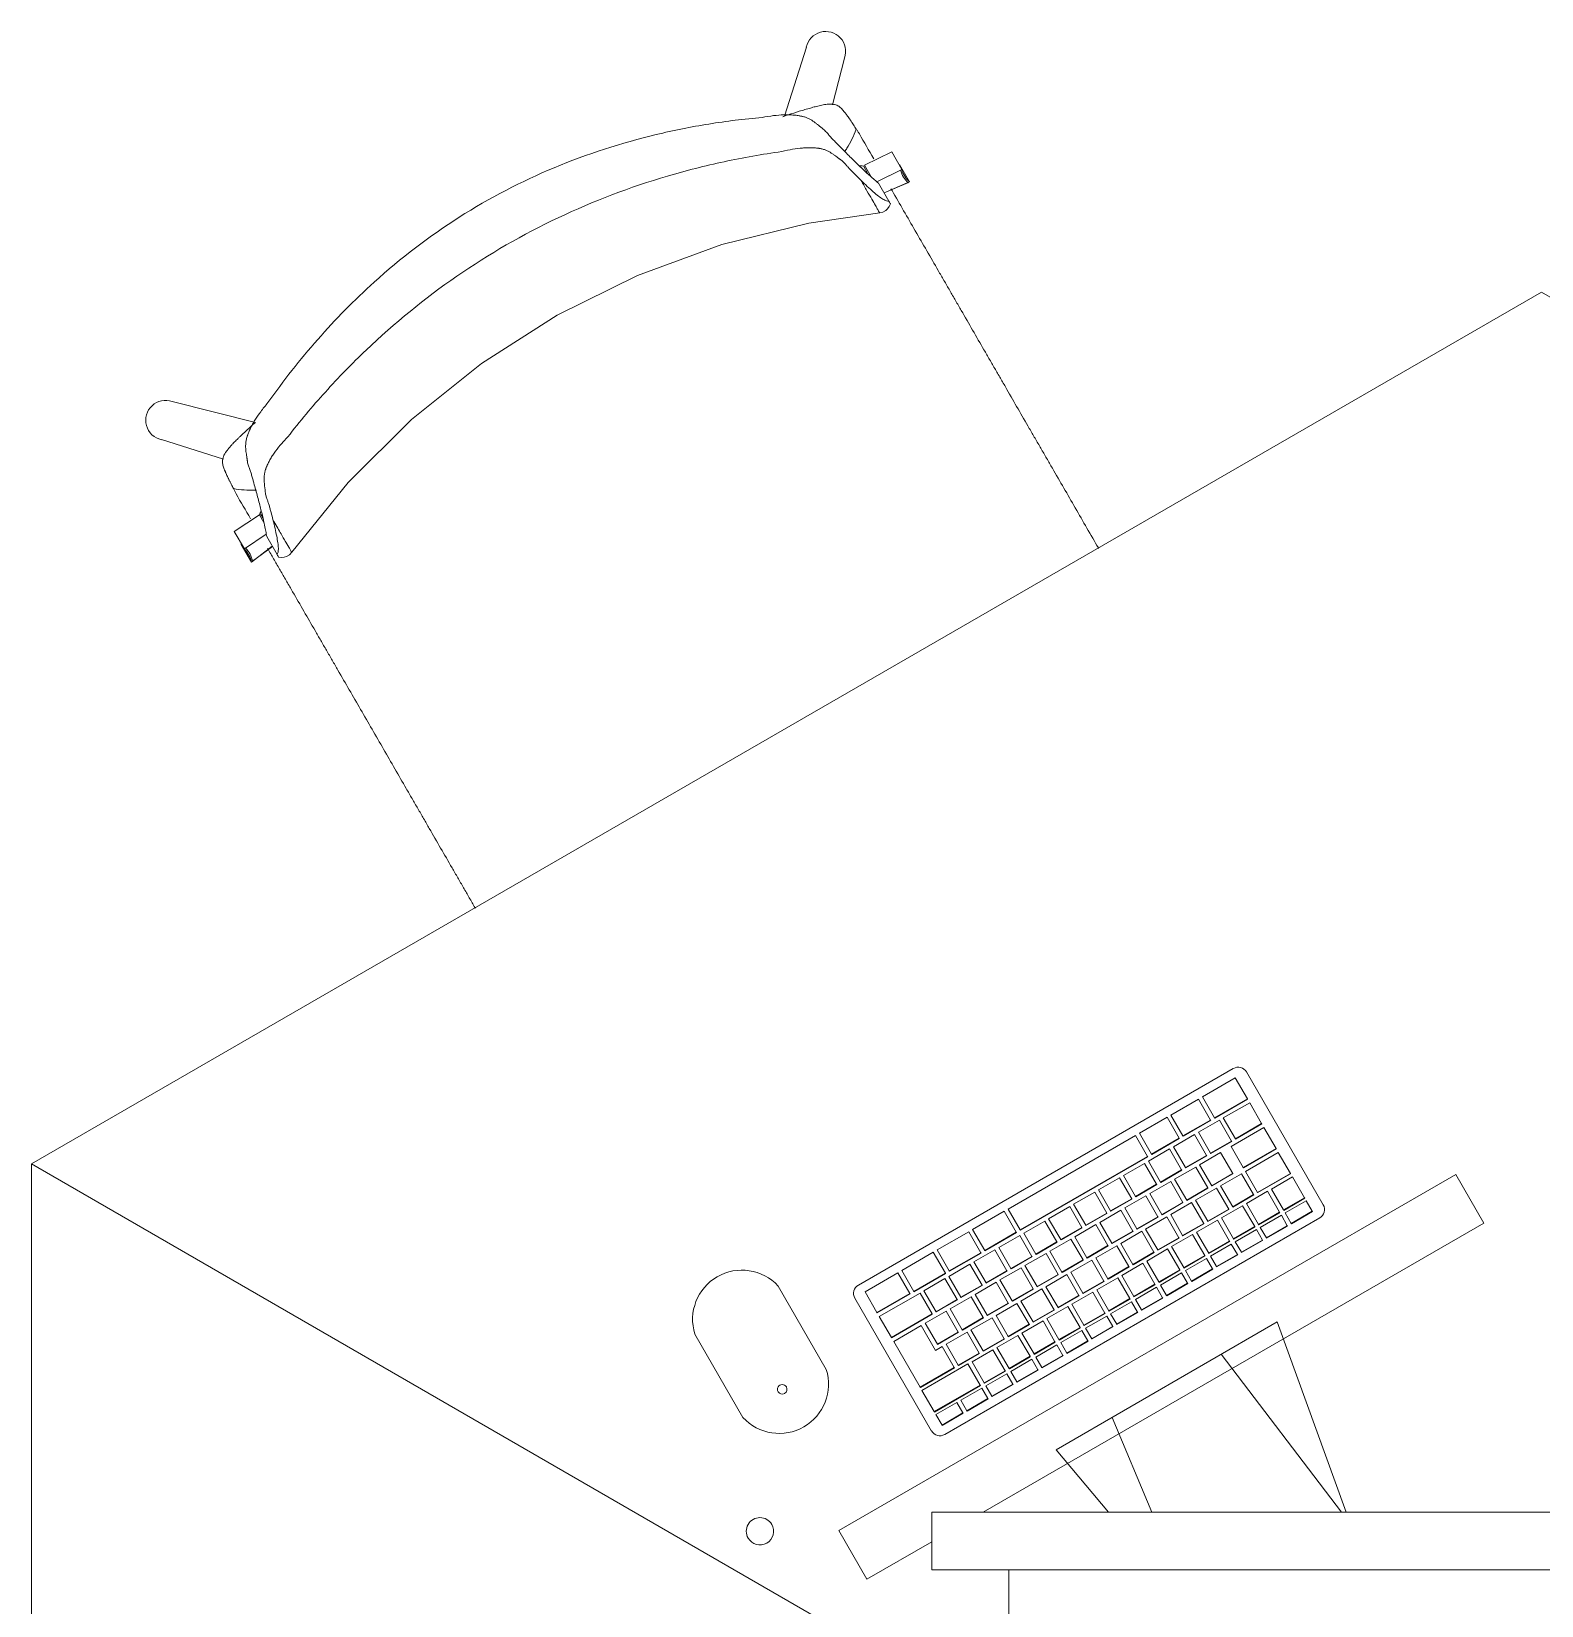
# Model space of a CAD drawing. Header units: millimetres. Extents: x 79795 to 317870, y -36033 to 97293.
# Drawn here: x 204002 to 204998, y 23077 to 24115 of the extents above; entities that cross this region are included whole.
import ezdxf

# ---------------------------------------------------------------- set-up
doc = ezdxf.new("R2010")
doc.units = ezdxf.units.MM
doc.header["$MEASUREMENT"] = 0
for name, color, linetype, lineweight in [('A-GENM', 8, 'CONTINUOUS', 9), ('E-ELEC-EQPM', 8, 'CONTINUOUS', 9), ('I-FURN', 8, 'CONTINUOUS', 9)]:
    doc.layers.add(name, color=color, linetype=linetype, lineweight=lineweight)

msp = doc.modelspace()

# ---------------------------------------------------------------- linework, layer by layer
at = {"layer": 'A-GENM'}
for p, q in [((204794.6, 23431), (204547.4, 23288.2)), ((204795.9, 23424.8), (204774.2, 23412.3)), ((204803.9, 23411), (204795.9, 23424.8)), ((204853.9, 23341), (204803.3, 23428.7)), ((204771.6, 23410.8), (204753.5, 23400.3)), ((204779.6, 23397), (204771.6, 23410.8)), ((204774.2, 23412.3), (204782.2, 23398.5)), ((204782.2, 23398.5), (204803.9, 23411)), ((204804, 23410.8), (204782.4, 23398.3)), ((204804, 23410.8), (204803.9, 23411)), ((204750.9, 23398.8), (204732.7, 23388.3)), ((204758.8, 23385), (204750.9, 23398.8)), ((204753.5, 23400.3), (204761.4, 23386.5)), ((204782.4, 23398.3), (204782.2, 23398.5)), ((204805.4, 23408.4), (204788, 23398.4)), ((204788, 23398.4), (204796, 23384.6)), ((204813.3, 23394.6), (204805.4, 23408.4)), ((204732.7, 23388.3), (204740.6, 23374.5)), ((204761.4, 23386.5), (204779.6, 23397)), ((204779.8, 23396.8), (204761.6, 23386.3)), ((204785.4, 23396.9), (204771.6, 23388.9)), ((204771.6, 23388.9), (204779.6, 23375.1)), ((204779.8, 23396.8), (204779.6, 23397)), ((204793.4, 23383.1), (204785.4, 23396.9)), ((204814.8, 23392), (204793.2, 23379.5)), ((204796, 23384.6), (204813.3, 23394.6)), ((204813.5, 23394.4), (204796.1, 23384.4)), ((204813.5, 23394.4), (204813.3, 23394.6)), ((204822.8, 23378.2), (204814.8, 23392)), ((204730.1, 23386.8), (204646.1, 23338.3)), ((204738, 23373), (204730.1, 23386.8)), ((204752.5, 23377.9), (204738.7, 23369.9)), ((204740.6, 23374.5), (204758.8, 23385)), ((204759, 23384.8), (204740.8, 23374.3)), ((204760.5, 23364.1), (204752.5, 23377.9)), ((204769, 23387.4), (204755.1, 23379.4)), ((204755.1, 23379.4), (204763.1, 23365.6)), ((204759, 23384.8), (204758.8, 23385)), ((204761.6, 23386.3), (204761.4, 23386.5)), ((204777, 23373.6), (204769, 23387.4)), ((204779.6, 23375.1), (204793.4, 23383.1)), ((204793.6, 23382.9), (204779.7, 23374.9)), ((204793.2, 23379.5), (204801.1, 23365.7)), ((204793.6, 23382.9), (204793.4, 23383.1)), ((204796.1, 23384.4), (204796, 23384.6)), ((204801.1, 23365.7), (204822.8, 23378.2)), ((204822.9, 23378), (204801.3, 23365.5)), ((204822.9, 23378), (204822.8, 23378.2)), ((204654, 23324.5), (204738, 23373)), ((204738.2, 23372.8), (204654.2, 23324.3)), ((204736.1, 23368.4), (204722.2, 23360.4)), ((204744, 23354.6), (204736.1, 23368.4)), ((204738.2, 23372.8), (204738, 23373)), ((204738.7, 23369.9), (204746.6, 23356.1)), ((204740.8, 23374.3), (204740.6, 23374.5)), ((204763.1, 23365.6), (204777, 23373.6)), ((204777.1, 23373.4), (204763.2, 23365.4)), ((204786.2, 23375.5), (204772.4, 23367.5)), ((204772.4, 23367.5), (204780.4, 23353.7)), ((204777.1, 23373.4), (204777, 23373.6)), ((204779.7, 23374.9), (204779.6, 23375.1)), ((204794.2, 23361.7), (204786.2, 23375.5)), ((204824.3, 23375.6), (204802.6, 23363.1)), ((204832.3, 23361.8), (204824.3, 23375.6)), ((204719.6, 23358.9), (204705.8, 23350.9)), ((204727.6, 23345.1), (204719.6, 23358.9)), ((204722.2, 23360.4), (204730.2, 23346.6)), ((204746.6, 23356.1), (204760.5, 23364.1)), ((204760.6, 23363.9), (204746.8, 23355.9)), ((204769.8, 23366), (204755.9, 23358)), ((204755.9, 23358), (204763.9, 23344.2)), ((204760.6, 23363.9), (204760.5, 23364.1)), ((204763.2, 23365.4), (204763.1, 23365.6)), ((204777.8, 23352.2), (204769.8, 23366)), ((204780.4, 23353.7), (204794.2, 23361.7)), ((204794.4, 23361.5), (204780.5, 23353.5)), ((204800, 23361.6), (204786.2, 23353.6)), ((204794.4, 23361.5), (204794.2, 23361.7)), ((204808, 23347.8), (204800, 23361.6)), ((204801.3, 23365.5), (204801.1, 23365.7)), ((204802.6, 23363.1), (204810.6, 23349.3)), ((204810.6, 23349.3), (204832.3, 23361.8)), ((204832.4, 23361.6), (204810.7, 23349.1)), ((204833.6, 23359.5), (204819.7, 23351.5)), ((204832.4, 23361.6), (204832.3, 23361.8)), ((204841.6, 23345.7), (204833.6, 23359.5)), ((204703.2, 23349.4), (204689.3, 23341.4)), ((204711.1, 23335.6), (204703.2, 23349.4)), ((204705.8, 23350.9), (204713.7, 23337.1)), ((204736.9, 23347), (204723, 23339)), ((204730.2, 23346.6), (204744, 23354.6)), ((204730.3, 23346.4), (204730.2, 23346.6)), ((204744.2, 23354.4), (204730.3, 23346.4)), ((204744.9, 23333.2), (204736.9, 23347)), ((204753.3, 23356.5), (204739.5, 23348.5)), ((204739.5, 23348.5), (204747.4, 23334.7)), ((204744.2, 23354.4), (204744, 23354.6)), ((204746.8, 23355.9), (204746.6, 23356.1)), ((204761.3, 23342.7), (204753.3, 23356.5)), ((204763.9, 23344.2), (204777.8, 23352.2)), ((204777.9, 23352), (204764, 23344)), ((204783.6, 23352.1), (204769.7, 23344.1)), ((204777.9, 23352), (204777.8, 23352.2)), ((204780.5, 23353.5), (204780.4, 23353.7)), ((204791.6, 23338.3), (204783.6, 23352.1)), ((204786.2, 23353.6), (204794.2, 23339.8)), ((204794.2, 23339.8), (204808, 23347.8)), ((204808.1, 23347.6), (204794.3, 23339.6)), ((204817.1, 23350), (204803.3, 23342)), ((204808.1, 23347.6), (204808, 23347.8)), ((204810.7, 23349.1), (204810.6, 23349.3)), ((204825.1, 23336.2), (204817.1, 23350)), ((204819.7, 23351.5), (204827.7, 23337.7)), ((204643.5, 23336.8), (204622.7, 23324.8)), ((204651.4, 23323), (204643.5, 23336.8)), ((204646.1, 23338.3), (204654, 23324.5)), ((204686.7, 23339.9), (204672.8, 23331.9)), ((204694.7, 23326.1), (204686.7, 23339.9)), ((204689.3, 23341.4), (204697.3, 23327.6)), ((204720.4, 23337.5), (204706.6, 23329.5)), ((204713.7, 23337.1), (204727.6, 23345.1)), ((204713.9, 23336.9), (204713.7, 23337.1)), ((204727.7, 23344.9), (204713.9, 23336.9)), ((204728.4, 23323.7), (204720.4, 23337.5)), ((204723, 23339), (204731, 23325.2)), ((204727.7, 23344.9), (204727.6, 23345.1)), ((204747.4, 23334.7), (204761.3, 23342.7)), ((204761.4, 23342.5), (204747.6, 23334.5)), ((204767.1, 23342.6), (204753.3, 23334.6)), ((204761.4, 23342.5), (204761.3, 23342.7)), ((204764, 23344), (204763.9, 23344.2)), ((204775.1, 23328.8), (204767.1, 23342.6)), ((204769.7, 23344.1), (204777.7, 23330.3)), ((204777.7, 23330.3), (204791.6, 23338.3)), ((204791.7, 23338.1), (204777.8, 23330.1)), ((204800.7, 23340.5), (204786.8, 23332.5)), ((204791.7, 23338.1), (204791.6, 23338.3)), ((204794.3, 23339.6), (204794.2, 23339.8)), ((204808.7, 23326.7), (204800.7, 23340.5)), ((204803.3, 23342), (204811.3, 23328.2)), ((204811.3, 23328.2), (204825.1, 23336.2)), ((204825.3, 23335.9), (204811.4, 23327.9)), ((204825.3, 23335.9), (204825.1, 23336.2)), ((204827.7, 23337.7), (204841.6, 23345.7)), ((204827.9, 23337.4), (204827.7, 23337.7)), ((204841.7, 23345.4), (204827.9, 23337.4)), ((204842.7, 23343.7), (204828.9, 23335.7)), ((204832.8, 23328.8), (204846.7, 23336.8)), ((204846.8, 23336.6), (204833, 23328.6)), ((204841.7, 23345.4), (204841.6, 23345.7)), ((204846.7, 23336.8), (204842.7, 23343.7)), ((204846.8, 23336.6), (204846.7, 23336.8)), ((204604.3, 23189.6), (204851.6, 23332.4)), ((204670.2, 23330.4), (204656.4, 23322.4)), ((204678.2, 23316.6), (204670.2, 23330.4)), ((204672.8, 23331.9), (204680.8, 23318.1)), ((204680.8, 23318.1), (204694.7, 23326.1)), ((204694.8, 23325.9), (204681, 23317.9)), ((204704, 23328), (204690.1, 23320)), ((204694.8, 23325.9), (204694.7, 23326.1)), ((204697.3, 23327.6), (204711.1, 23335.6)), ((204697.4, 23327.4), (204697.3, 23327.6)), ((204711.3, 23335.4), (204697.4, 23327.4)), ((204711.9, 23314.2), (204704, 23328)), ((204706.6, 23329.5), (204714.5, 23315.7)), ((204711.3, 23335.4), (204711.1, 23335.6)), ((204731, 23325.2), (204744.9, 23333.2)), ((204745, 23333), (204731.1, 23325)), ((204750.7, 23333.1), (204736.8, 23325.1)), ((204745, 23333), (204744.9, 23333.2)), ((204747.6, 23334.5), (204747.4, 23334.7)), ((204758.6, 23319.3), (204750.7, 23333.1)), ((204753.3, 23334.6), (204761.2, 23320.8)), ((204761.2, 23320.8), (204775.1, 23328.8)), ((204775.2, 23328.6), (204761.4, 23320.6)), ((204784.2, 23331), (204770.4, 23323)), ((204775.2, 23328.6), (204775.1, 23328.8)), ((204777.8, 23330.1), (204777.7, 23330.3)), ((204792.2, 23317.2), (204784.2, 23331)), ((204786.8, 23332.5), (204794.8, 23318.7)), ((204794.8, 23318.7), (204808.7, 23326.7)), ((204808.8, 23326.4), (204795, 23318.4)), ((204808.8, 23326.4), (204808.7, 23326.7)), ((204811.4, 23327.9), (204811.3, 23328.2)), ((204826.3, 23334.2), (204812.4, 23326.2)), ((204812.4, 23326.2), (204816.4, 23319.3)), ((204816.4, 23319.3), (204830.2, 23327.3)), ((204830.4, 23327.1), (204816.5, 23319.1)), ((204830.2, 23327.3), (204826.3, 23334.2)), ((204828.9, 23335.7), (204832.8, 23328.8)), ((204830.4, 23327.1), (204830.2, 23327.3)), ((204833, 23328.6), (204832.8, 23328.8)), ((204620.1, 23323.3), (204599.3, 23311.3)), ((204628.1, 23309.5), (204620.1, 23323.3)), ((204622.7, 23324.8), (204630.7, 23311)), ((204630.7, 23311), (204651.4, 23323)), ((204651.6, 23322.8), (204630.8, 23310.8)), ((204653.8, 23320.9), (204639.9, 23312.9)), ((204651.6, 23322.8), (204651.4, 23323)), ((204661.8, 23307.1), (204653.8, 23320.9)), ((204654.2, 23324.3), (204654, 23324.5)), ((204656.4, 23322.4), (204664.4, 23308.6)), ((204664.4, 23308.6), (204678.2, 23316.6)), ((204678.4, 23316.4), (204664.5, 23308.4)), ((204687.5, 23318.5), (204673.7, 23310.5)), ((204678.4, 23316.4), (204678.2, 23316.6)), ((204681, 23317.9), (204680.8, 23318.1)), ((204695.5, 23304.7), (204687.5, 23318.5)), ((204690.1, 23320), (204698.1, 23306.2)), ((204714.5, 23315.7), (204728.4, 23323.7)), ((204714.7, 23315.5), (204714.5, 23315.7)), ((204728.5, 23323.5), (204714.7, 23315.5)), ((204734.2, 23323.6), (204720.4, 23315.6)), ((204720.4, 23315.6), (204728.3, 23301.8)), ((204728.5, 23323.5), (204728.4, 23323.7)), ((204731.1, 23325), (204731, 23325.2)), ((204742.2, 23309.8), (204734.2, 23323.6)), ((204736.8, 23325.1), (204744.8, 23311.3)), ((204744.8, 23311.3), (204758.6, 23319.3)), ((204758.8, 23319.1), (204744.9, 23311.1)), ((204767.8, 23321.5), (204753.9, 23313.5)), ((204758.8, 23319.1), (204758.6, 23319.3)), ((204761.4, 23320.6), (204761.2, 23320.8)), ((204775.8, 23307.7), (204767.8, 23321.5)), ((204770.4, 23323), (204778.4, 23309.2)), ((204778.4, 23309.2), (204792.2, 23317.2)), ((204792.4, 23316.9), (204778.5, 23308.9)), ((204793.3, 23315.2), (204779.5, 23307.2)), ((204792.4, 23316.9), (204792.2, 23317.2)), ((204797.3, 23308.3), (204793.3, 23315.2)), ((204795, 23318.4), (204794.8, 23318.7)), ((204809.8, 23324.7), (204795.9, 23316.7)), ((204795.9, 23316.7), (204799.9, 23309.8)), ((204799.9, 23309.8), (204813.8, 23317.8)), ((204813.9, 23317.6), (204800.1, 23309.6)), ((204813.8, 23317.8), (204809.8, 23324.7)), ((204813.9, 23317.6), (204813.8, 23317.8)), ((204816.5, 23319.1), (204816.4, 23319.3)), ((204596.7, 23309.8), (204575.9, 23297.8)), ((204604.7, 23296), (204596.7, 23309.8)), ((204599.3, 23311.3), (204607.3, 23297.5)), ((204607.3, 23297.5), (204628.1, 23309.5)), ((204628.2, 23309.3), (204607.4, 23297.3)), ((204637.3, 23311.4), (204623.5, 23303.4)), ((204628.2, 23309.3), (204628.1, 23309.5)), ((204630.8, 23310.8), (204630.7, 23311)), ((204645.3, 23297.6), (204637.3, 23311.4)), ((204639.9, 23312.9), (204647.9, 23299.1)), ((204647.9, 23299.1), (204661.8, 23307.1)), ((204661.9, 23306.9), (204648.1, 23298.9)), ((204671.1, 23309), (204657.2, 23301)), ((204661.9, 23306.9), (204661.8, 23307.1)), ((204664.5, 23308.4), (204664.4, 23308.6)), ((204679, 23295.2), (204671.1, 23309)), ((204673.7, 23310.5), (204681.6, 23296.7)), ((204698.1, 23306.2), (204711.9, 23314.2)), ((204698.2, 23306), (204698.1, 23306.2)), ((204712.1, 23314), (204698.2, 23306)), ((204717.8, 23314.1), (204703.9, 23306.1)), ((204703.9, 23306.1), (204711.9, 23292.3)), ((204712.1, 23314), (204711.9, 23314.2)), ((204725.7, 23300.3), (204717.8, 23314.1)), ((204728.3, 23301.8), (204742.2, 23309.8)), ((204742.3, 23309.6), (204728.5, 23301.6)), ((204751.3, 23312), (204737.5, 23304)), ((204742.3, 23309.6), (204742.2, 23309.8)), ((204744.9, 23311.1), (204744.8, 23311.3)), ((204759.3, 23298.2), (204751.3, 23312)), ((204753.9, 23313.5), (204761.9, 23299.7)), ((204761.9, 23299.7), (204775.8, 23307.7)), ((204775.9, 23307.4), (204762, 23299.4)), ((204776.9, 23305.7), (204763, 23297.7)), ((204775.9, 23307.4), (204775.8, 23307.7)), ((204780.9, 23298.8), (204776.9, 23305.7)), ((204778.5, 23308.9), (204778.4, 23309.2)), ((204779.5, 23307.2), (204783.5, 23300.3)), ((204783.5, 23300.3), (204797.3, 23308.3)), ((204797.5, 23308.1), (204783.6, 23300.1)), ((204797.5, 23308.1), (204797.3, 23308.3)), ((204800.1, 23309.6), (204799.9, 23309.8)), ((204573.3, 23296.3), (204551.7, 23283.8)), ((204581.3, 23282.5), (204573.3, 23296.3)), ((204575.9, 23297.8), (204583.9, 23284)), ((204583.9, 23284), (204604.7, 23296)), ((204604.8, 23295.8), (204584, 23283.8)), ((204604.8, 23295.8), (204604.7, 23296)), ((204620.9, 23301.9), (204607, 23293.9)), ((204607.4, 23297.3), (204607.3, 23297.5)), ((204628.9, 23288.1), (204620.9, 23301.9)), ((204623.5, 23303.4), (204631.5, 23289.6)), ((204631.5, 23289.6), (204645.3, 23297.6)), ((204645.5, 23297.4), (204631.6, 23289.4)), ((204654.6, 23299.5), (204640.7, 23291.5)), ((204645.5, 23297.4), (204645.3, 23297.6)), ((204648.1, 23298.9), (204647.9, 23299.1)), ((204662.6, 23285.7), (204654.6, 23299.5)), ((204657.2, 23301), (204665.2, 23287.2)), ((204665.2, 23287.2), (204679, 23295.2)), ((204679.2, 23295), (204665.3, 23287)), ((204684.8, 23295.1), (204671, 23287.1)), ((204679.2, 23295), (204679, 23295.2)), ((204681.6, 23296.7), (204695.5, 23304.7)), ((204681.8, 23296.5), (204681.6, 23296.7)), ((204695.6, 23304.5), (204681.8, 23296.5)), ((204692.8, 23281.3), (204684.8, 23295.1)), ((204701.3, 23304.6), (204687.4, 23296.6)), ((204687.4, 23296.6), (204695.4, 23282.8)), ((204695.6, 23304.5), (204695.5, 23304.7)), ((204709.3, 23290.8), (204701.3, 23304.6)), ((204711.9, 23292.3), (204725.7, 23300.3)), ((204725.9, 23300.1), (204712, 23292.1)), ((204734.9, 23302.5), (204721, 23294.5)), ((204721, 23294.5), (204729, 23280.7)), ((204725.9, 23300.1), (204725.7, 23300.3)), ((204728.5, 23301.6), (204728.3, 23301.8)), ((204742.9, 23288.7), (204734.9, 23302.5)), ((204737.5, 23304), (204745.5, 23290.2)), ((204745.5, 23290.2), (204759.3, 23298.2)), ((204759.4, 23297.9), (204745.6, 23289.9)), ((204760.4, 23296.2), (204746.6, 23288.2)), ((204759.4, 23297.9), (204759.3, 23298.2)), ((204764.4, 23289.3), (204760.4, 23296.2)), ((204762, 23299.4), (204761.9, 23299.7)), ((204763, 23297.7), (204767, 23290.8)), ((204767, 23290.8), (204780.9, 23298.8)), ((204781, 23298.6), (204767.2, 23290.6)), ((204781, 23298.6), (204780.9, 23298.8)), ((204783.6, 23300.1), (204783.5, 23300.3)), ((204526.1, 23232.5), (204494.4, 23287.5)), ((204604.4, 23292.4), (204590.6, 23284.4)), ((204590.6, 23284.4), (204598.6, 23270.6)), ((204612.4, 23278.6), (204604.4, 23292.4)), ((204607, 23293.9), (204615, 23280.1)), ((204615, 23280.1), (204628.9, 23288.1)), ((204629, 23287.9), (204615.1, 23279.9)), ((204638.1, 23290), (204624.3, 23282)), ((204629, 23287.9), (204628.9, 23288.1)), ((204631.6, 23289.4), (204631.5, 23289.6)), ((204646.1, 23276.2), (204638.1, 23290)), ((204640.7, 23291.5), (204648.7, 23277.7)), ((204648.7, 23277.7), (204662.6, 23285.7)), ((204662.7, 23285.5), (204648.9, 23277.5)), ((204668.4, 23285.6), (204654.5, 23277.6)), ((204662.7, 23285.5), (204662.6, 23285.7)), ((204665.3, 23287), (204665.2, 23287.2)), ((204676.4, 23271.8), (204668.4, 23285.6)), ((204671, 23287.1), (204679, 23273.3)), ((204695.4, 23282.8), (204709.3, 23290.8)), ((204709.4, 23290.6), (204695.6, 23282.6)), ((204718.4, 23293), (204704.6, 23285)), ((204704.6, 23285), (204712.5, 23271.2)), ((204709.4, 23290.6), (204709.3, 23290.8)), ((204712, 23292.1), (204711.9, 23292.3)), ((204726.4, 23279.2), (204718.4, 23293)), ((204729, 23280.7), (204742.9, 23288.7)), ((204743, 23288.4), (204729.1, 23280.4)), ((204744, 23286.7), (204730.1, 23278.7)), ((204743, 23288.4), (204742.9, 23288.7)), ((204748, 23279.8), (204744, 23286.7)), ((204745.6, 23289.9), (204745.5, 23290.2)), ((204746.6, 23288.2), (204750.6, 23281.3)), ((204750.6, 23281.3), (204764.4, 23289.3)), ((204764.6, 23289.1), (204750.7, 23281.1)), ((204764.6, 23289.1), (204764.4, 23289.3)), ((204767.2, 23290.6), (204767, 23290.8)), ((204545, 23279.5), (204595.6, 23191.9)), ((204551.7, 23283.8), (204559.6, 23270)), ((204559.6, 23270), (204581.3, 23282.5)), ((204581.4, 23282.3), (204559.8, 23269.8)), ((204588, 23282.9), (204561.1, 23267.4)), ((204581.4, 23282.3), (204581.3, 23282.5)), ((204584, 23283.8), (204583.9, 23284)), ((204596, 23269.1), (204588, 23282.9)), ((204598.6, 23270.6), (204612.4, 23278.6)), ((204612.6, 23278.4), (204598.7, 23270.4)), ((204621.7, 23280.5), (204607.8, 23272.5)), ((204612.6, 23278.4), (204612.4, 23278.6)), ((204615.1, 23279.9), (204615, 23280.1)), ((204629.7, 23266.7), (204621.7, 23280.5)), ((204624.3, 23282), (204632.3, 23268.2)), ((204632.3, 23268.2), (204646.1, 23276.2)), ((204646.3, 23276), (204632.4, 23268)), ((204651.9, 23276.1), (204638.1, 23268.1)), ((204646.3, 23276), (204646.1, 23276.2)), ((204648.9, 23277.5), (204648.7, 23277.7)), ((204659.9, 23262.3), (204651.9, 23276.1)), ((204654.5, 23277.6), (204662.5, 23263.8)), ((204685.5, 23274), (204671.7, 23266)), ((204679, 23273.3), (204692.8, 23281.3)), ((204693, 23281.1), (204679.1, 23273.1)), ((204693.5, 23260.2), (204685.5, 23274)), ((204702, 23283.5), (204688.1, 23275.5)), ((204688.1, 23275.5), (204696.1, 23261.7)), ((204693, 23281.1), (204692.8, 23281.3)), ((204695.6, 23282.6), (204695.4, 23282.8)), ((204709.9, 23269.7), (204702, 23283.5)), ((204712.5, 23271.2), (204726.4, 23279.2)), ((204726.5, 23278.9), (204712.7, 23270.9)), ((204727.5, 23277.2), (204713.7, 23269.2)), ((204726.5, 23278.9), (204726.4, 23279.2)), ((204731.5, 23270.3), (204727.5, 23277.2)), ((204729.1, 23280.4), (204729, 23280.7)), ((204730.1, 23278.7), (204734.1, 23271.8)), ((204734.1, 23271.8), (204748, 23279.8)), ((204748.1, 23279.6), (204734.3, 23271.6)), ((204748.1, 23279.6), (204748, 23279.8)), ((204750.7, 23281.1), (204750.6, 23281.3)), ((204559.8, 23269.8), (204559.6, 23270)), ((204561.1, 23267.4), (204569.1, 23253.6)), ((204569.1, 23253.6), (204596, 23269.1)), ((204596.1, 23268.9), (204569.2, 23253.4)), ((204605.2, 23271), (204591.4, 23263)), ((204596.1, 23268.9), (204596, 23269.1)), ((204598.7, 23270.4), (204598.6, 23270.6)), ((204613.2, 23257.2), (204605.2, 23271)), ((204607.8, 23272.5), (204615.8, 23258.7)), ((204615.8, 23258.7), (204629.7, 23266.7)), ((204629.8, 23266.5), (204616, 23258.5)), ((204635.5, 23266.6), (204621.6, 23258.6)), ((204629.8, 23266.5), (204629.7, 23266.7)), ((204632.4, 23268), (204632.3, 23268.2)), ((204643.5, 23252.8), (204635.5, 23266.6)), ((204638.1, 23268.1), (204646.1, 23254.3)), ((204669.1, 23264.5), (204655.2, 23256.5)), ((204662.5, 23263.8), (204676.4, 23271.8)), ((204662.7, 23263.6), (204662.5, 23263.8)), ((204676.5, 23271.6), (204662.7, 23263.6)), ((204677, 23250.7), (204669.1, 23264.5)), ((204671.7, 23266), (204679.6, 23252.2)), ((204676.5, 23271.6), (204676.4, 23271.8)), ((204679.1, 23273.1), (204679, 23273.3)), ((204696.1, 23261.7), (204709.9, 23269.7)), ((204710.1, 23269.4), (204696.2, 23261.4)), ((204711.1, 23267.7), (204697.2, 23259.7)), ((204710.1, 23269.4), (204709.9, 23269.7)), ((204715.1, 23260.8), (204711.1, 23267.7)), ((204712.7, 23270.9), (204712.5, 23271.2)), ((204713.7, 23269.2), (204717.7, 23262.3)), ((204717.7, 23262.3), (204731.5, 23270.3)), ((204731.7, 23270.1), (204717.8, 23262.1)), ((204731.7, 23270.1), (204731.5, 23270.3)), ((204734.3, 23271.6), (204734.1, 23271.8)), ((204439.4, 23255.8), (204471.1, 23200.8)), ((204569.2, 23253.4), (204569.1, 23253.6)), ((204588.8, 23261.5), (204570.6, 23251)), ((204598.2, 23245.1), (204588.8, 23261.5)), ((204591.4, 23263), (204599.4, 23249.2)), ((204599.4, 23249.2), (204613.2, 23257.2)), ((204613.4, 23257), (204599.5, 23249)), ((204619, 23257.1), (204605.2, 23249.1)), ((204613.4, 23257), (204613.2, 23257.2)), ((204616, 23258.5), (204615.8, 23258.7)), ((204627, 23243.3), (204619, 23257.1)), ((204621.6, 23258.6), (204629.6, 23244.8)), ((204652.6, 23255), (204638.7, 23247)), ((204646.1, 23254.3), (204659.9, 23262.3)), ((204646.2, 23254.1), (204646.1, 23254.3)), ((204660.1, 23262.1), (204646.2, 23254.1)), ((204660.6, 23241.2), (204652.6, 23255)), ((204655.2, 23256.5), (204663.2, 23242.7)), ((204660.1, 23262.1), (204659.9, 23262.3)), ((204679.6, 23252.2), (204693.5, 23260.2)), ((204693.6, 23259.9), (204679.8, 23251.9)), ((204694.6, 23258.2), (204680.8, 23250.2)), ((204693.6, 23259.9), (204693.5, 23260.2)), ((204698.6, 23251.3), (204694.6, 23258.2)), ((204696.2, 23261.4), (204696.1, 23261.7)), ((204697.2, 23259.7), (204701.2, 23252.8)), ((204701.2, 23252.8), (204715.1, 23260.8)), ((204715.2, 23260.6), (204701.3, 23252.6)), ((204715.2, 23260.6), (204715.1, 23260.8)), ((204717.8, 23262.1), (204717.7, 23262.3)), ((204570.6, 23251), (204588, 23220.8)), ((204602.6, 23247.6), (204598.2, 23245.1)), ((204599.5, 23249), (204599.4, 23249.2)), ((204610.6, 23233.8), (204602.6, 23247.6)), ((204605.2, 23249.1), (204613.2, 23235.3)), ((204613.2, 23235.3), (204627, 23243.3)), ((204627.1, 23243.1), (204613.3, 23235.1)), ((204636.1, 23245.5), (204622.3, 23237.5)), ((204627.1, 23243.1), (204627, 23243.3)), ((204629.6, 23244.8), (204643.5, 23252.8)), ((204629.7, 23244.6), (204629.6, 23244.8)), ((204643.6, 23252.6), (204629.7, 23244.6)), ((204644.1, 23231.7), (204636.1, 23245.5)), ((204638.7, 23247), (204646.7, 23233.2)), ((204643.6, 23252.6), (204643.5, 23252.8)), ((204663.2, 23242.7), (204677, 23250.7)), ((204663.3, 23242.4), (204663.2, 23242.7)), ((204677.2, 23250.4), (204663.3, 23242.4)), ((204678.2, 23248.7), (204664.3, 23240.7)), ((204677.2, 23250.4), (204677, 23250.7)), ((204682.2, 23241.8), (204678.2, 23248.7)), ((204679.8, 23251.9), (204679.6, 23252.2)), ((204680.8, 23250.2), (204684.8, 23243.3)), ((204684.8, 23243.3), (204698.6, 23251.3)), ((204684.9, 23243.1), (204684.8, 23243.3)), ((204698.8, 23251.1), (204684.9, 23243.1)), ((204698.8, 23251.1), (204698.6, 23251.3)), ((204701.3, 23252.6), (204701.2, 23252.8)), ((204588, 23220.8), (204610.6, 23233.8)), ((204610.7, 23233.6), (204588.2, 23220.6)), ((204619.6, 23236.2), (204589.2, 23218.7)), ((204610.7, 23233.6), (204610.6, 23233.8)), ((204613.3, 23235.1), (204613.2, 23235.3)), ((204627.7, 23222.2), (204619.6, 23236.2)), ((204622.3, 23237.5), (204630.3, 23223.7)), ((204646.7, 23233.2), (204660.6, 23241.2)), ((204646.9, 23232.9), (204646.7, 23233.2)), ((204660.7, 23240.9), (204646.9, 23232.9)), ((204661.7, 23239.2), (204647.9, 23231.2)), ((204651.8, 23224.3), (204665.7, 23232.3)), ((204660.7, 23240.9), (204660.6, 23241.2)), ((204665.7, 23232.3), (204661.7, 23239.2)), ((204664.3, 23240.7), (204668.3, 23233.8)), ((204665.8, 23232.1), (204665.7, 23232.3)), ((204668.3, 23233.8), (204682.2, 23241.8)), ((204668.4, 23233.6), (204668.3, 23233.8)), ((204682.3, 23241.6), (204668.4, 23233.6)), ((204682.3, 23241.6), (204682.2, 23241.8)), ((204597.4, 23204.7), (204627.7, 23222.2)), ((204627.8, 23221.9), (204597.5, 23204.4)), ((204627.8, 23221.9), (204627.7, 23222.2)), ((204630.3, 23223.7), (204644.1, 23231.7)), ((204630.4, 23223.4), (204630.3, 23223.7)), ((204644.3, 23231.4), (204630.4, 23223.4)), ((204645.3, 23229.7), (204631.4, 23221.7)), ((204635.4, 23214.8), (204649.2, 23222.8)), ((204649.4, 23222.6), (204635.5, 23214.6)), ((204644.3, 23231.4), (204644.1, 23231.7)), ((204649.2, 23222.8), (204645.3, 23229.7)), ((204647.9, 23231.2), (204651.8, 23224.3)), ((204649.4, 23222.6), (204649.2, 23222.8)), ((204652, 23224.1), (204651.8, 23224.3)), ((204665.8, 23232.1), (204652, 23224.1)), ((204588.2, 23220.6), (204588, 23220.8)), ((204589.2, 23218.7), (204597.4, 23204.7)), ((204628.8, 23220.2), (204614.9, 23212.2)), ((204614.9, 23212.2), (204618.9, 23205.3)), ((204618.9, 23205.3), (204632.8, 23213.3)), ((204632.9, 23213.1), (204619.1, 23205.1)), ((204632.8, 23213.3), (204628.8, 23220.2)), ((204631.4, 23221.7), (204635.4, 23214.8)), ((204632.9, 23213.1), (204632.8, 23213.3)), ((204635.5, 23214.6), (204635.4, 23214.8)), ((204597.5, 23204.4), (204597.4, 23204.7)), ((204612.3, 23210.7), (204598.5, 23202.7)), ((204598.5, 23202.7), (204602.5, 23195.8)), ((204602.5, 23195.8), (204616.3, 23203.8)), ((204616.5, 23203.6), (204602.6, 23195.6)), ((204616.3, 23203.8), (204612.3, 23210.7)), ((204616.5, 23203.6), (204616.3, 23203.8)), ((204619.1, 23205.1), (204618.9, 23205.3)), ((204602.6, 23195.6), (204602.5, 23195.8))]:
    msp.add_line(p, q, dxfattribs=at)
for centre, radius, start, end in [((204797.8, 23425.5), 6.35, 30, 120), ((204848.4, 23337.9), 6.35, 300, 30), ((204470.5, 23265.5), 32.5, 42.6804, 197.3196), ((204550.5, 23282.7), 6.35, 120, 210), ((204495.1, 23222.8), 32.5, 222.6804, 17.3196), ((204497.1, 23219.4), 3.16, 30, 210), ((204497.1, 23219.4), 3.16, 210, 30), ((204601.1, 23195.1), 6.35, 210, 300)]:
    msp.add_arc(centre, radius, start, end, dxfattribs=at)
at = {"layer": 'E-ELEC-EQPM'}
for p, q in [((204595.8, 23138.4), (205395.8, 23138.4)), ((204595.8, 23100.3), (204595.8, 23138.4)), ((204595.8, 23100.3), (204595.8, 23138.4)), ((204595.8, 23138.4), (205395.8, 23138.4)), ((204646.6, 23100.3), (204595.8, 23100.3)), ((205395.8, 23100.3), (204595.8, 23100.3)), ((204646.6, 23008.4), (204646.6, 23100.3)), ((204646.6, 23008.4), (204646.6, 23100.3))]:
    msp.add_line(p, q, dxfattribs=at)
at = {"layer": 'I-FURN'}
for p, q in [((204513, 24104.5), (204498.7, 24059.1)), ((204530.3, 24066.6), (204538.1, 24097.4)), ((204551.4, 24026.7), (204569.3, 24035.5)), ((204569.3, 24035.5), (204576, 24023.9)), ((204553.3, 24021.4), (204550.6, 24026.2)), ((204555.8, 24019), (204551.4, 24026.7)), ((204576, 24023.9), (204559.4, 24015.8)), ((204575.1, 24023.4), (204559.5, 24015.8)), ((204581.1, 24015.7), (204574.4, 24027.2)), ((204567.5, 24003), (204560.7, 24014.8)), ((204564.3, 24008.5), (204581.1, 24015.7)), ((204564.4, 24008.4), (204580.3, 24015.2)), ((204568.5, 24001.2), (204567.7, 23999.4)), ((204514.6, 23988.4), (204561.4, 23995.2)), ((204563.5, 23995.8), (204561.4, 23995.2)), ((204565.5, 23996.9), (204563.5, 23995.8)), ((204566.6, 23997.9), (204565.5, 23996.9)), ((204567.7, 23999.4), (204566.6, 23997.9)), ((204457.2, 23974.3), (204514.6, 23988.4)), ((204401.7, 23954), (204457.2, 23974.3)), ((204348.7, 23927.8), (204401.7, 23954)), ((204997.8, 23943), (204002, 23368)), ((205993.8, 23368.1), (204997.8, 23943)), ((204298.8, 23896), (204348.7, 23927.8)), ((204252.6, 23859.1), (204298.8, 23896)), ((204149.7, 23857), (204094.8, 23870.8)), ((204210.8, 23817.4), (204252.6, 23859.1)), ((204087.7, 23845.7), (204128.6, 23832.9)), ((204173.6, 23771.4), (204210.8, 23817.4)), ((204135.7, 23785.1), (204152.3, 23796.2)), ((204152.3, 23796.2), (204155.2, 23791.1)), ((204153.1, 23796.7), (204154.6, 23794.1)), ((204142.4, 23773.6), (204135.7, 23785.1)), ((204156.8, 23783.3), (204142.4, 23773.6)), ((204140.3, 23776.5), (204147, 23765)), ((204147, 23765), (204160.8, 23775.4)), ((204147.8, 23765.5), (204160.9, 23775.3)), ((204163.9, 23770), (204157.1, 23781.8)), ((204165, 23768.2), (204166.8, 23768)), ((204166.8, 23768), (204168.7, 23768.2)), ((204168.7, 23768.2), (204170.2, 23768.7)), ((204170.2, 23768.7), (204172.1, 23769.8)), ((204172.1, 23769.8), (204173.6, 23771.4)), ((204963.3, 22813), (204002, 23368)), ((204002, 23368), (204002, 22218)), ((204002, 23368), (204963.3, 22813)), ((204941.4, 23361.1), (204534.5, 23126.2)), ((204959.9, 23329), (204941.4, 23361.1)), ((204629.7, 23138.4), (204959.9, 23329)), ((204677.7, 23179.6), (204823.5, 23263.8)), ((204823.5, 23263.8), (204869.1, 23138.4)), ((204786.6, 23242.5), (204865.9, 23138.4)), ((204714.6, 23200.9), (204740.8, 23138.4)), ((204712.4, 23138.4), (204677.7, 23179.6)), ((204553, 23094.1), (204534.5, 23126.2)), ((204553, 23094.1), (204595.8, 23118.8))]:
    msp.add_line(p, q, dxfattribs=at)
for centre, radius, start, end in [((204525.8, 24101.8), 13.1, 340.3941, 168.0104), ((204090.4, 23858.5), 13.1, 70.4176, 258.0338), ((204482.4, 23125.8), 9, 30, 210), ((204482.4, 23125.8), 9, 210, 30)]:
    msp.add_arc(centre, radius, start, end, dxfattribs=at)
for centre, start_param, end_param in [((204591.9, 24028.1), 2.884586, 3.464082), ((204592.7, 24028.6), 2.884586, 3.464082), ((204123.3, 23773), 5.960696, 6.044337), ((204130, 23761.4), 5.960696, 6.540192), ((204130.8, 23761.9), 5.960696, 6.540192)]:
    msp.add_ellipse(centre, major_axis=(15.1, 8.7), ratio=0.978487, start_param=start_param, end_param=end_param, dxfattribs=at)
for points, knots in [([(204501.1, 24060), (204503.4, 24060.7), (204507.1, 24061.9), (204511.4, 24063.2), (204513.9, 24063.9), (204515.7, 24064.4), (204517.3, 24064.9), (204518.9, 24065.3), (204520.5, 24065.7), (204522.3, 24066.1), (204524.1, 24066.5), (204525.9, 24066.8), (204527.3, 24066.9), (204528.4, 24067), (204529.2, 24067), (204530, 24066.9), (204531.1, 24066.8), (204532.4, 24066.5), (204533.8, 24065.9), (204534.9, 24065.2), (204535.9, 24064.4), (204536.9, 24063.3), (204537.7, 24062.4), (204538.2, 24061.7), (204538.5, 24061.3), (204538.8, 24061), (204539, 24060.7), (204539.3, 24060.3), (204539.8, 24059.5), (204540.6, 24058.5), (204541.3, 24057.5), (204541.8, 24056.7), (204542.3, 24056), (204542.7, 24055.3), (204543.3, 24054.4), (204544.4, 24052.8), (204545.3, 24051.4), (204545.9, 24050.5)], [0, 0, 0, 0, 0.125, 0.1875, 0.21875, 0.25, 0.28125, 0.3125, 0.34375, 0.375, 0.40625, 0.4375, 0.46875, 0.484375, 0.5, 0.515625, 0.53125, 0.5625, 0.59375, 0.625, 0.65625, 0.6875, 0.71875, 0.734375, 0.742188, 0.75, 0.757812, 0.765625, 0.78125, 0.8125, 0.84375, 0.859375, 0.875, 0.890625, 0.90625, 0.9375, 1, 1, 1, 1]), ([(204157.9, 23870.1), (204168.1, 23884.6), (204190, 23912.4), (204231.4, 23954.6), (204283, 23994.2), (204346, 24026.9), (204402.3, 24045), (204448.6, 24054.3), (204472, 24057.2), (204483.8, 24058.2)], [-1, -1, -1, -1, -0.863636, -0.727273, -0.545455, -0.363636, -0.181818, -0.090909, 0, 0, 0, 0]), ([(204483.8, 24058.2), (204486.4, 24058.7), (204491.4, 24059.5), (204497.1, 24059.9), (204501.2, 24059.9), (204504.2, 24059.8), (204506.5, 24059.6), (204508, 24059.3), (204508.8, 24059.2), (204509.5, 24059.1), (204510.1, 24059), (204510.9, 24058.8), (204512.2, 24058.4), (204513.9, 24057.7), (204515.7, 24056.8), (204517.4, 24055.8), (204518.9, 24054.7), (204520.3, 24053.6), (204521.4, 24052.7), (204522.2, 24052.1), (204522.6, 24051.8), (204522.9, 24051.5), (204523.3, 24051.3), (204523.7, 24050.9), (204524.4, 24050.4), (204525.3, 24049.5), (204526.2, 24048.5), (204527.4, 24047.2), (204528.5, 24045.9), (204529.6, 24044.6), (204530.5, 24043.6), (204531.5, 24042.7), (204532.7, 24041.4), (204534.8, 24039.2), (204537.8, 24036.3), (204541, 24033), (204544.2, 24029.9), (204547.2, 24026.9), (204550, 24024.2), (204552.6, 24021.8), (204554.2, 24020.4), (204555, 24019.7)], [0, 0, 0, 0, 0.035714, 0.071429, 0.089286, 0.107143, 0.125, 0.133929, 0.138393, 0.142857, 0.147321, 0.151786, 0.160714, 0.178571, 0.196429, 0.214286, 0.232143, 0.25, 0.267857, 0.276786, 0.28125, 0.285714, 0.290179, 0.294643, 0.303571, 0.321429, 0.339286, 0.357143, 0.392857, 0.410714, 0.428571, 0.446429, 0.464286, 0.5, 0.571429, 0.642857, 0.714286, 0.785714, 0.857143, 0.928571, 1, 1, 1, 1]), ([(204538.3, 24035.7), (204538.8, 24036.4), (204540.5, 24039), (204543.2, 24043.8), (204545.1, 24048.2), (204545.9, 24050.5)], [0.93303317, 0.93303317, 0.93303317, 0.93303317, 0.94444444, 0.97222222, 1, 1, 1, 1]), ([(204496.8, 24035.7), (204484, 24033.9), (204458.7, 24029.5), (204408.8, 24016.8), (204348.4, 23993.9), (204281.3, 23955.2), (204231.3, 23914.4), (204195.4, 23877.4), (204178.9, 23857.7), (204171, 23847.5)], [-1, -1, -1, -1, -0.9, -0.8, -0.6, -0.4, -0.2, -0.1, 0, 0, 0, 0]), ([(204549, 24016.9), (204547.8, 24018), (204546, 24019.7), (204544, 24021.7), (204542.8, 24022.9), (204541.9, 24023.8), (204541.1, 24024.7), (204540.1, 24025.8), (204539.2, 24026.9), (204538.2, 24028.1), (204537.3, 24028.9), (204536.5, 24029.6), (204535.9, 24030.2), (204535.5, 24030.4), (204535.2, 24030.7), (204534.8, 24030.9), (204534.4, 24031.2), (204533.6, 24031.8), (204532.5, 24032.6), (204531.1, 24033.7), (204529.5, 24034.7), (204527.8, 24035.7), (204525.9, 24036.6), (204524.2, 24037.2), (204522.9, 24037.5), (204522.1, 24037.7), (204521.5, 24037.8), (204520.9, 24037.9), (204520.1, 24038), (204518.6, 24038.1), (204516.4, 24038.3), (204513.5, 24038.2), (204509.5, 24038), (204504.1, 24037.3), (204499.3, 24036.3), (204496.8, 24035.7)], [0, 0, 0, 0, 0.125, 0.1875, 0.21875, 0.25, 0.28125, 0.3125, 0.375, 0.40625, 0.4375, 0.46875, 0.484375, 0.492188, 0.5, 0.507812, 0.515625, 0.53125, 0.5625, 0.59375, 0.625, 0.65625, 0.6875, 0.71875, 0.734375, 0.742188, 0.75, 0.757812, 0.765625, 0.78125, 0.8125, 0.84375, 0.875, 0.9375, 1, 1, 1, 1]), ([(204550.6, 24026.1), (204550.2, 24026.2), (204549.2, 24026.3), (204548.3, 24026.4), (204547.8, 24026.4)], [-0.8810546, -0.8810546, -0.8810546, -0.8810546, -0.6666667, -0.4718724, -0.4718724, -0.4718724, -0.4718724]), ([(204549, 24016.9), (204550.5, 24014.2), (204553.1, 24009.6), (204556.3, 24004.1), (204558.7, 24000), (204560, 23997.7), (204560.7, 23996.4), (204561.1, 23995.8), (204561.4, 23995.4), (204561.4, 23995.2), (204561.4, 23995.2)], [0, 0, 0, 0, 0.1111111, 0.2222222, 0.3333333, 0.4444444, 0.5, 0.5555556, 0.6111111, 0.6625707, 0.6625707, 0.6625707, 0.6625707]), ([(204568.8, 24011.2), (204569.1, 24010.8), (204571.8, 24006), (204577.2, 23996.7), (204584.9, 23983.3), (204592.5, 23970.3), (204598.7, 23959.4), (204603.8, 23950.7), (204607.6, 23944.1), (204611.4, 23937.4), (204616.5, 23928.7), (204622.7, 23917.9), (204628.9, 23907.1), (204633.9, 23898.5), (204637.7, 23891.9), (204641.5, 23885.4), (204646.5, 23876.7), (204652.6, 23866), (204658.8, 23855.3), (204663.8, 23846.6), (204667.7, 23840), (204671.5, 23833.4), (204676.5, 23824.7), (204682.8, 23813.8), (204690.4, 23800.7), (204698, 23787.4), (204703.2, 23778.5), (204705.7, 23774.1), (204705.8, 23774)], [-0.896036, -0.896036, -0.896036, -0.896036, -0.8928571, -0.8571429, -0.8214286, -0.7857143, -0.75, -0.7321429, -0.7142857, -0.6964286, -0.6785714, -0.6428571, -0.6071429, -0.5892857, -0.5714286, -0.5535714, -0.5357143, -0.5, -0.4642857, -0.4464286, -0.4285714, -0.4107143, -0.3928571, -0.3571429, -0.3214286, -0.2857143, -0.25, -0.2493139, -0.2493139, -0.2493139, -0.2493139]), ([(204155.7, 23789.2), (204155.3, 23791.1), (204154.6, 23794.5), (204153.3, 23799.5), (204152.3, 23803.6), (204151.1, 23807.9), (204149.9, 23812.4), (204148.8, 23816.4), (204147.9, 23819.7), (204147.3, 23821.9), (204146.8, 23823.6), (204146.3, 23825.2), (204145.6, 23826.8), (204145.1, 23828.5), (204144.7, 23829.8), (204144.4, 23831), (204144.3, 23831.9), (204144.2, 23832.4), (204144.2, 23832.8), (204144.1, 23833.2), (204144, 23833.8), (204143.9, 23834.8), (204143.7, 23836.2), (204143.4, 23837.9), (204143.2, 23839.8), (204143.2, 23841.7), (204143.3, 23843.8), (204143.6, 23845.6), (204143.9, 23846.9), (204144.1, 23847.7), (204144.3, 23848.3), (204144.6, 23848.9), (204144.9, 23849.7), (204145.4, 23851.1), (204146.4, 23853.2), (204147.7, 23855.8), (204149.8, 23859.4), (204153, 23864.1), (204156.2, 23868.1), (204157.9, 23870.1)], [0, 0, 0, 0, 0.142857, 0.214286, 0.285714, 0.357143, 0.428571, 0.5, 0.535714, 0.571429, 0.589286, 0.607143, 0.642857, 0.660714, 0.678571, 0.696429, 0.705357, 0.709821, 0.714286, 0.71875, 0.723214, 0.732143, 0.75, 0.767857, 0.785714, 0.803571, 0.821429, 0.839286, 0.848214, 0.852679, 0.857143, 0.861607, 0.866071, 0.875, 0.892857, 0.910714, 0.928571, 0.964286, 1, 1, 1, 1]), ([(204135.2, 23813.4), (204134.7, 23814.3), (204134, 23815.8), (204133.1, 23817.6), (204132.6, 23818.5), (204132.2, 23819.3), (204131.9, 23820), (204131.4, 23820.9), (204130.9, 23822), (204130.4, 23823.1), (204130, 23824), (204129.8, 23824.4), (204129.7, 23824.8), (204129.5, 23825.2), (204129.3, 23825.6), (204129, 23826.5), (204128.6, 23827.6), (204128.2, 23829), (204128, 23830.2), (204127.9, 23831.6), (204128.1, 23833.1), (204128.5, 23834.3), (204128.9, 23835.4), (204129.3, 23836.1), (204129.7, 23836.8), (204130.3, 23837.7), (204131.1, 23838.8), (204132.3, 23840.2), (204133.5, 23841.7), (204134.7, 23843), (204135.9, 23844.2), (204137, 23845.3), (204138.2, 23846.5), (204139.6, 23847.8), (204141.4, 23849.6), (204144.8, 23852.7), (204147.6, 23855.3), (204149.4, 23856.9)], [0, 0, 0, 0, 0.0625, 0.09375, 0.109375, 0.125, 0.140625, 0.15625, 0.1875, 0.21875, 0.234375, 0.242188, 0.25, 0.257812, 0.265625, 0.28125, 0.3125, 0.34375, 0.375, 0.40625, 0.4375, 0.46875, 0.484375, 0.5, 0.515625, 0.53125, 0.5625, 0.59375, 0.625, 0.65625, 0.6875, 0.71875, 0.75, 0.78125, 0.8125, 0.875, 1, 1, 1, 1]), ([(204171, 23847.5), (204169.2, 23845.7), (204165.9, 23842), (204162.6, 23837.7), (204160.3, 23834.3), (204158.9, 23831.9), (204157.9, 23829.9), (204157.3, 23828.5), (204157, 23827.7), (204156.7, 23827.2), (204156.5, 23826.6), (204156.3, 23825.9), (204155.9, 23824.6), (204155.6, 23822.8), (204155.4, 23820.7), (204155.4, 23818.7), (204155.6, 23816.8), (204155.7, 23815.1), (204155.9, 23813.7), (204156, 23812.7), (204156.1, 23812.2), (204156.1, 23811.8), (204156.1, 23811.4), (204156.2, 23811), (204156.3, 23810.1), (204156.5, 23809.1), (204156.8, 23807.9), (204157.3, 23806.4), (204157.8, 23805.1), (204158.3, 23803.7), (204158.7, 23802.5), (204159, 23801.3), (204159.4, 23799.7), (204160.2, 23796.9), (204160.8, 23794.5), (204161.2, 23793)], [0, 0, 0, 0, 0.0625, 0.125, 0.15625, 0.1875, 0.21875, 0.234375, 0.242188, 0.25, 0.257812, 0.265625, 0.28125, 0.3125, 0.34375, 0.375, 0.40625, 0.4375, 0.46875, 0.484375, 0.492188, 0.5, 0.507812, 0.515625, 0.53125, 0.5625, 0.59375, 0.625, 0.6875, 0.71875, 0.75, 0.78125, 0.8125, 0.875, 1, 1, 1, 1]), ([(204135.2, 23813.4), (204137.6, 23812.9), (204142.3, 23812.4), (204147.3, 23812.3), (204149.9, 23812.4), (204150.3, 23812.5)], [0, 0, 0, 0, 0.02777778, 0.05555556, 0.06066679, 0.06066679, 0.06066679, 0.06066679]), ([(204153.5, 23798.8), (204153.3, 23798.3), (204152.8, 23797.4), (204152.5, 23796.6), (204152.3, 23796.2)], [-0.5281276, -0.5281276, -0.5281276, -0.5281276, -0.3333333, -0.1258677, -0.1258677, -0.1258677, -0.1258677]), ([(204173.6, 23771.4), (204173.6, 23771.4), (204173.6, 23771.5), (204173.3, 23771.9), (204172.9, 23772.7), (204171.9, 23774.4), (204169.9, 23777.8), (204166.3, 23784.1), (204163, 23789.7), (204161.2, 23793)], [0.3374293, 0.3374293, 0.3374293, 0.3374293, 0.3888889, 0.4444444, 0.5138889, 0.5833333, 0.7222222, 0.8611111, 1, 1, 1, 1]), ([(204294.7, 23536.7), (204294.6, 23536.8), (204293.3, 23539.1), (204290.7, 23543.6), (204286.9, 23550.2), (204283.1, 23556.8), (204278.1, 23565.5), (204271.8, 23576.3), (204265.6, 23587.1), (204260.6, 23595.8), (204256.8, 23602.4), (204252.9, 23609), (204247.9, 23617.8), (204241.6, 23628.6), (204234.2, 23641.6), (204226.6, 23654.7), (204219, 23667.8), (204211.6, 23680.7), (204205.3, 23691.5), (204200.3, 23700.2), (204196.5, 23706.8), (204192.7, 23713.3), (204187.8, 23721.9), (204181.6, 23732.5), (204175.5, 23743.2), (204170.4, 23752), (204166.5, 23758.7), (204162.6, 23765.4), (204159.7, 23770.5), (204158.1, 23773.3), (204157.7, 23773.9)], [-0.7511307, -0.7511307, -0.7511307, -0.7511307, -0.75, -0.7321429, -0.7142857, -0.6964286, -0.6785714, -0.6428571, -0.6071429, -0.5892857, -0.5714286, -0.5535714, -0.5357143, -0.5, -0.4642857, -0.4285714, -0.3928571, -0.3571429, -0.3214286, -0.3035714, -0.2857143, -0.2678571, -0.25, -0.2142857, -0.1785714, -0.1607143, -0.1428571, -0.125, -0.1071429, -0.1022726, -0.1022726, -0.1022726, -0.1022726])]:
    msp.add_open_spline(points, degree=3, knots=knots, dxfattribs=at)
for points in [[(204501.1, 24060), (204500, 24059.6), (204498.8, 24059.2), (204497.6, 24058.7)], [(204497.7, 24058.8), (204498.8, 24059.2), (204500, 24059.6), (204501.1, 24060)], [(204545.9, 24050.5), (204546.3, 24050), (204547, 24048.9), (204547.7, 24047.8), (204548, 24047.3)], [(204548, 24047.3), (204551.1, 24042), (204554.2, 24036.5), (204557.5, 24030.9)], [(204567.5, 24003), (204567, 24002.9), (204565.9, 24003.1), (204563.5, 24004.2), (204560.6, 24006.2), (204557.2, 24009.1), (204553.3, 24012.6), (204550.4, 24015.4), (204549, 24016.9)], [(204555, 24019.7), (204556, 24018.8), (204558, 24017.1), (204559.8, 24015.5), (204560.7, 24014.8)], [(204568.1, 24001.8), (204568.3, 24001.5), (204568.6, 24001.1), (204568.5, 24001.2), (204568.2, 24001.8), (204567.8, 24002.5), (204567.5, 24003)], [(204136.9, 23809.9), (204136.7, 23810.5), (204136.1, 23811.7), (204135.5, 23812.8), (204135.2, 23813.4)], [(204146.4, 23793.5), (204143.2, 23799.1), (204140, 23804.6), (204136.9, 23809.9)], [(204161.2, 23793), (204161.7, 23790.9), (204162.7, 23787.1), (204163.7, 23782), (204164.5, 23777.6), (204164.9, 23774), (204164.6, 23771.4), (204164.2, 23770.3), (204163.9, 23770)], [(204157.1, 23781.8), (204156.9, 23782.9), (204156.5, 23785.3), (204156, 23787.8), (204155.7, 23789.2)], [(204163.9, 23770), (204164.2, 23769.5), (204164.6, 23768.8), (204165, 23768.2), (204165, 23768.1), (204164.8, 23768.5), (204164.6, 23768.8)]]:
    msp.add_open_spline(points, degree=3, dxfattribs=at)

doc.saveas('drawing.dxf')
